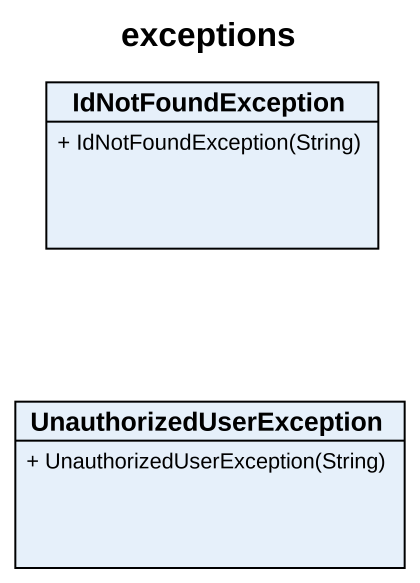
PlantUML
@startuml
title exceptions
hide circle
hide empty members
skinparam classAttributeIconSize 0
class IdNotFoundException {
  + IdNotFoundException(String)
}
class UnauthorizedUserException {
  + UnauthorizedUserException(String)
}
@enduml
